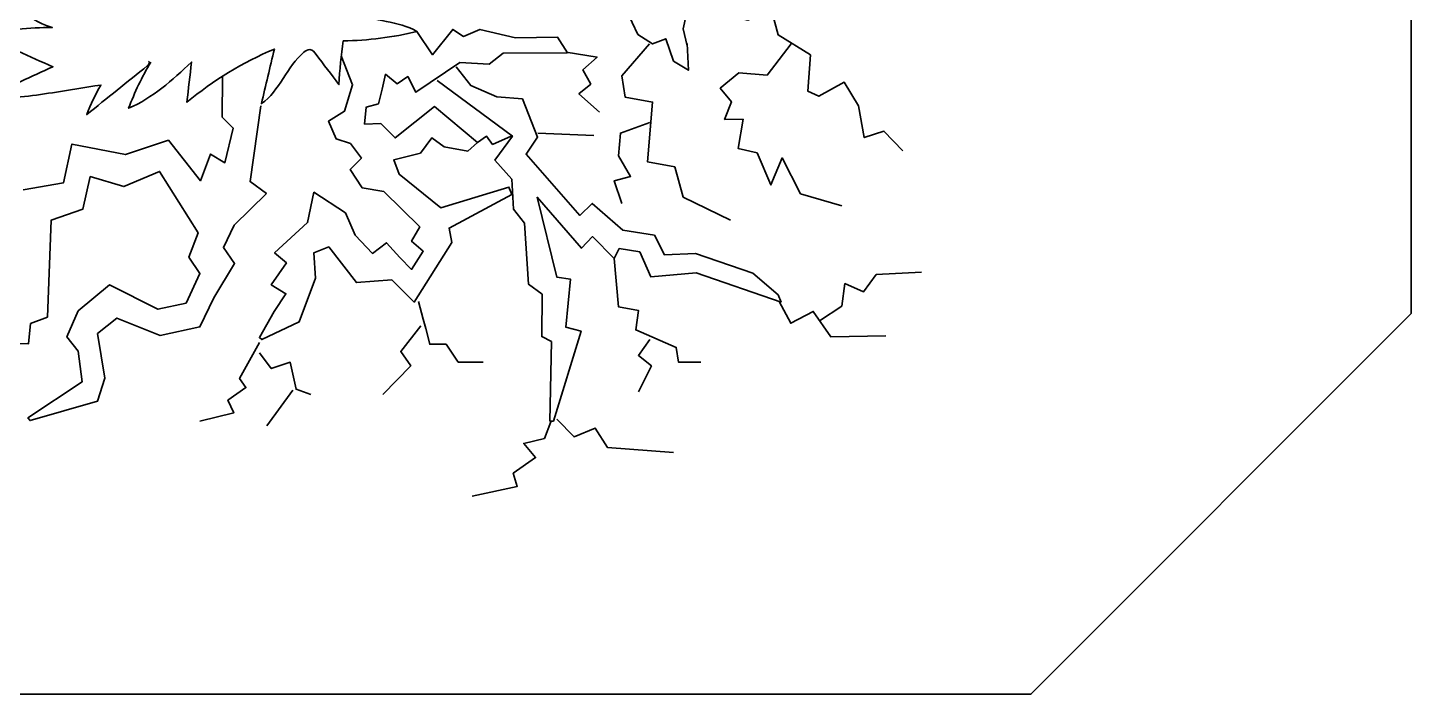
# Model space of a CAD drawing. Extents: x 6 to 143, y -103 to -23.
# Drawn here: x 101.28 to 142.86, y -102.86 to -82.85 of the extents above; entities that cross this region are included whole.
import ezdxf

# ---------------------------------------------------------------- set-up
doc = ezdxf.new("R2010")
doc.units = 0
doc.header["$MEASUREMENT"] = 0
doc.layers.add('EdgeTop', color=7, linetype='Continuous', lineweight=0)
doc.layers.add('Lightning', color=7, linetype='Continuous', lineweight=0)

msp = doc.modelspace()

# ---------------------------------------------------------------- linework, layer by layer
at = {"layer": 'EdgeTop', "color": 250, "lineweight": 35, "true_color": 0x231f20}
msp.add_lwpolyline([(142.857, -91.429), (142.857, -34.286), (131.429, -22.857), (17.143, -22.857), (5.714, -34.286), (5.714, -91.429), (17.143, -102.857), (131.429, -102.857)], close=True, dxfattribs=at)
at = {"layer": 'Lightning', "color": 250, "lineweight": 35, "true_color": 0x231f20}
for p, q in [((116.609, -86.009), (118.291, -86.085)), ((109.249, -93.725), (108.466, -94.794))]:
    msp.add_line(p, q, dxfattribs=at)
for points in [[(118.239, -80.96), (120.198, -82.111), (120.238, -82.556), (121.065, -82.471), (120.983, -82.884), (121.104, -83.392)], [(121.927, -81.148), (122.455, -82.524), (122.924, -82.626), (123.635, -82.323), (123.833, -83.062), (124.81, -83.667), (124.72, -84.751), (125.053, -84.906), (125.815, -84.481), (126.243, -85.196), (126.422, -86.145), (127.011, -85.952), (127.578, -86.548)], [(113.799, -81.679), (115.677, -82.582), (116.302, -82.127), (116.841, -82.571), (117.656, -81.921), (119.278, -82.328), (119.616, -83.051), (120.061, -83.333), (120.455, -83.179), (120.688, -83.848), (121.137, -84.124), (121.1, -83.32)], [(110.704, -83.695), (111.048, -84.561), (110.804, -85.354), (110.328, -85.651), (110.551, -86.186), (110.984, -86.323), (111.312, -86.767), (110.977, -87.104), (111.333, -87.651), (111.989, -87.767), (113.063, -88.825), (112.821, -89.259), (113.17, -89.558), (112.821, -90.101), (112.466, -89.746), (112.064, -89.302), (111.642, -89.624), (111.129, -89.071), (110.838, -88.408), (109.884, -87.786), (109.696, -88.696), (108.704, -89.603), (109.058, -89.91), (108.604, -90.566), (109.042, -90.836), (108.693, -91.37), (108.249, -92.148), (108.325, -92.211), (109.444, -91.672), (109.931, -90.37), (109.884, -89.604), (110.333, -89.429), (111.164, -90.497), (112.227, -90.418), (112.901, -91.083), (114.027, -89.298), (113.948, -88.861), (115.827, -87.853), (115.746, -87.631), (113.698, -88.256), (112.442, -87.246), (112.286, -86.817), (113.083, -86.615), (113.425, -86.158), (113.799, -86.421), (114.513, -86.552), (114.798, -86.294), (113.512, -85.218), (112.325, -86.158), (111.893, -85.722), (111.409, -85.742), (111.452, -85.238), (111.825, -85.131), (111.933, -84.694), (112.04, -84.246), (112.389, -84.532), (112.706, -84.317), (112.952, -84.786), (114.273, -83.889), (115.151, -83.944), (115.571, -83.615), (117.501, -83.6), (117.206, -83.135), (115.937, -83.151), (114.873, -82.901), (114.377, -83.111), (114.056, -82.901), (113.444, -83.659), (112.981, -82.96)], [(119.968, -83.333), (119.14, -84.292), (119.238, -84.937), (120.061, -85.079), (119.908, -86.877), (120.725, -87.026), (120.983, -87.932), (122.402, -88.63)], [(124.222, -83.333), (123.502, -84.274), (122.656, -84.206), (122.094, -84.663), (122.428, -85.069), (122.222, -85.603), (122.782, -85.597), (122.635, -86.476), (123.201, -86.608), (123.614, -87.566), (123.952, -86.757), (124.508, -87.831), (125.751, -88.196)], [(117.468, -83.579), (118.393, -83.73), (117.968, -84.111), (118.202, -84.54), (117.845, -84.837), (118.468, -85.381)], [(107.142, -84.32), (107.132, -85.534), (107.46, -85.862), (107.212, -86.902), (106.78, -86.641), (106.479, -87.444), (105.511, -86.226), (104.222, -86.656), (102.614, -86.339), (102.362, -87.503), (101.153, -87.714)], [(113.587, -84.429), (115.848, -86.101), (115.323, -86.825), (115.828, -87.398), (115.886, -88.296), (116.212, -88.714), (116.333, -90.55), (116.746, -90.847), (116.73, -92.122), (117.021, -92.27), (116.974, -94.656), (117.079, -94.656), (117.91, -91.958), (117.452, -91.834), (117.593, -90.392), (117.185, -90.339), (116.593, -87.937), (117.926, -89.466), (118.251, -89.119), (118.91, -89.778), (119.058, -89.476), (119.677, -89.571), (120.005, -90.323), (121.37, -90.201), (123.922, -91.085), (123.831, -90.866), (123.07, -90.22), (121.354, -89.624), (120.416, -89.662), (120.116, -89.079), (119.169, -88.926), (118.249, -88.122), (117.878, -88.481), (116.261, -86.639), (116.607, -86.131), (116.147, -84.984), (115.381, -84.921), (114.599, -84.583), (114.155, -84.02)], [(99.095, -92.297), (101.312, -92.333), (101.37, -91.73), (101.879, -91.532), (101.989, -88.626), (102.944, -88.29), (103.164, -87.318), (104.169, -87.619), (105.249, -87.164), (106.409, -89.004), (106.127, -89.735), (106.46, -90.222), (106.043, -91.121), (105.196, -91.297), (103.746, -90.571), (102.799, -91.349), (102.466, -92.127), (102.799, -92.561), (102.921, -93.479), (101.291, -94.561), (101.357, -94.641), (103.381, -94.062), (103.608, -93.365), (103.383, -92.03), (103.968, -91.566), (105.264, -92.092), (106.46, -91.831), (106.878, -90.952), (107.503, -89.926), (107.164, -89.45), (107.492, -88.772), (108.46, -87.825), (107.968, -87.468), (108.294, -85.198)], [(119.974, -85.698), (119.095, -86.012), (119.037, -86.698), (119.397, -87.312), (118.91, -87.444), (119.14, -88.122)], [(114.798, -86.294), (115.074, -86.106), (115.255, -86.352), (115.815, -86.106)], [(118.91, -89.778), (119.032, -91.222), (119.635, -91.333), (119.556, -91.921), (120.771, -92.444), (120.841, -92.889), (121.508, -92.889)], [(125.08, -91.644), (125.751, -91.206), (125.841, -90.529), (126.402, -90.772), (126.783, -90.254), (128.138, -90.19)], [(113.032, -91.066), (113.17, -91.594), (113.244, -91.879), (113.367, -92.349), (113.857, -92.349), (114.222, -92.889), (114.968, -92.889)], [(123.867, -91.066), (124.213, -91.717), (124.889, -91.365), (125.412, -92.127), (127.069, -92.095)], [(113.095, -91.794), (112.492, -92.571), (112.794, -92.994), (111.952, -93.857)], [(119.974, -92.211), (119.635, -92.683), (120.027, -93), (119.635, -93.778)], [(108.249, -92.302), (107.651, -93.381), (107.841, -93.651), (107.302, -94.032), (107.476, -94.413), (106.46, -94.656)], [(108.249, -92.603), (108.604, -93.079), (109.175, -92.889), (109.349, -93.698), (109.794, -93.857)], [(117, -94.677), (116.81, -95.175), (116.19, -95.325), (116.546, -95.753), (115.873, -96.222), (115.992, -96.619), (114.643, -96.905)], [(117.185, -94.603), (117.704, -95.132), (118.339, -94.868), (118.709, -95.45), (120.688, -95.598)]]:
    msp.add_lwpolyline(points, dxfattribs=at)
for points, knots in [([(103.755, -82.079), (102.434, -81.929), (101.113, -81.78), (99.792, -81.63), (100.629, -81.792), (101.201, -82.61), (102.021, -82.846), (101.336, -82.835), (100.651, -82.904), (99.982, -83.051), (100.656, -83.402), (101.344, -83.724), (102.045, -84.018), (101.401, -84.312), (100.758, -84.607), (100.114, -84.901), (100.748, -84.998), (101.394, -84.898), (102.028, -84.798), (102.514, -84.722), (103, -84.645), (103.486, -84.569), (103.319, -84.851), (103.177, -85.148), (103.06, -85.454), (103.669, -84.965), (104.279, -84.476), (104.888, -83.987), (104.932, -83.953), (104.97, -83.874), (104.918, -83.855)], [0, 0, 0, 0, 1, 1, 1, 2, 2, 2, 3, 3, 3, 4, 4, 4, 5, 5, 5, 6, 6, 6, 7, 7, 7, 8, 8, 8, 9, 9, 9, 10, 10, 10, 10]), ([(104.981, -83.884), (104.72, -84.324), (104.497, -84.788), (104.317, -85.267), (105.04, -84.96), (105.632, -84.416), (106.208, -83.882), (106.161, -84.283), (106.115, -84.685), (106.068, -85.086), (106.858, -84.427), (107.747, -83.887), (108.697, -83.489), (108.567, -84.035), (108.437, -84.582), (108.307, -85.128), (108.86, -84.746), (109.065, -84.011), (109.584, -83.585), (109.635, -83.543), (109.695, -83.502), (109.76, -83.507), (109.842, -83.512), (109.902, -83.583), (109.951, -83.649), (110.179, -83.95), (110.407, -84.252), (110.635, -84.553), (110.658, -84.115), (110.701, -83.678), (110.766, -83.244), (111.512, -83.234), (112.257, -83.139), (112.981, -82.96), (112.414, -82.635), (111.707, -82.666), (111.108, -82.404), (111.906, -82.231), (112.699, -82.039), (113.487, -81.828), (113.169, -81.686), (112.81, -81.682), (112.462, -81.682), (111.937, -81.681), (111.411, -81.68), (110.886, -81.679)], [0, 0, 0, 0, 1, 1, 1, 2, 2, 2, 3, 3, 3, 4, 4, 4, 5, 5, 5, 6, 6, 6, 7, 7, 7, 8, 8, 8, 9, 9, 9, 10, 10, 10, 11, 11, 11, 12, 12, 12, 13, 13, 13, 14, 14, 14, 15, 15, 15, 15])]:
    msp.add_open_spline(points, degree=3, knots=knots, dxfattribs=at)

doc.saveas('drawing.dxf')
